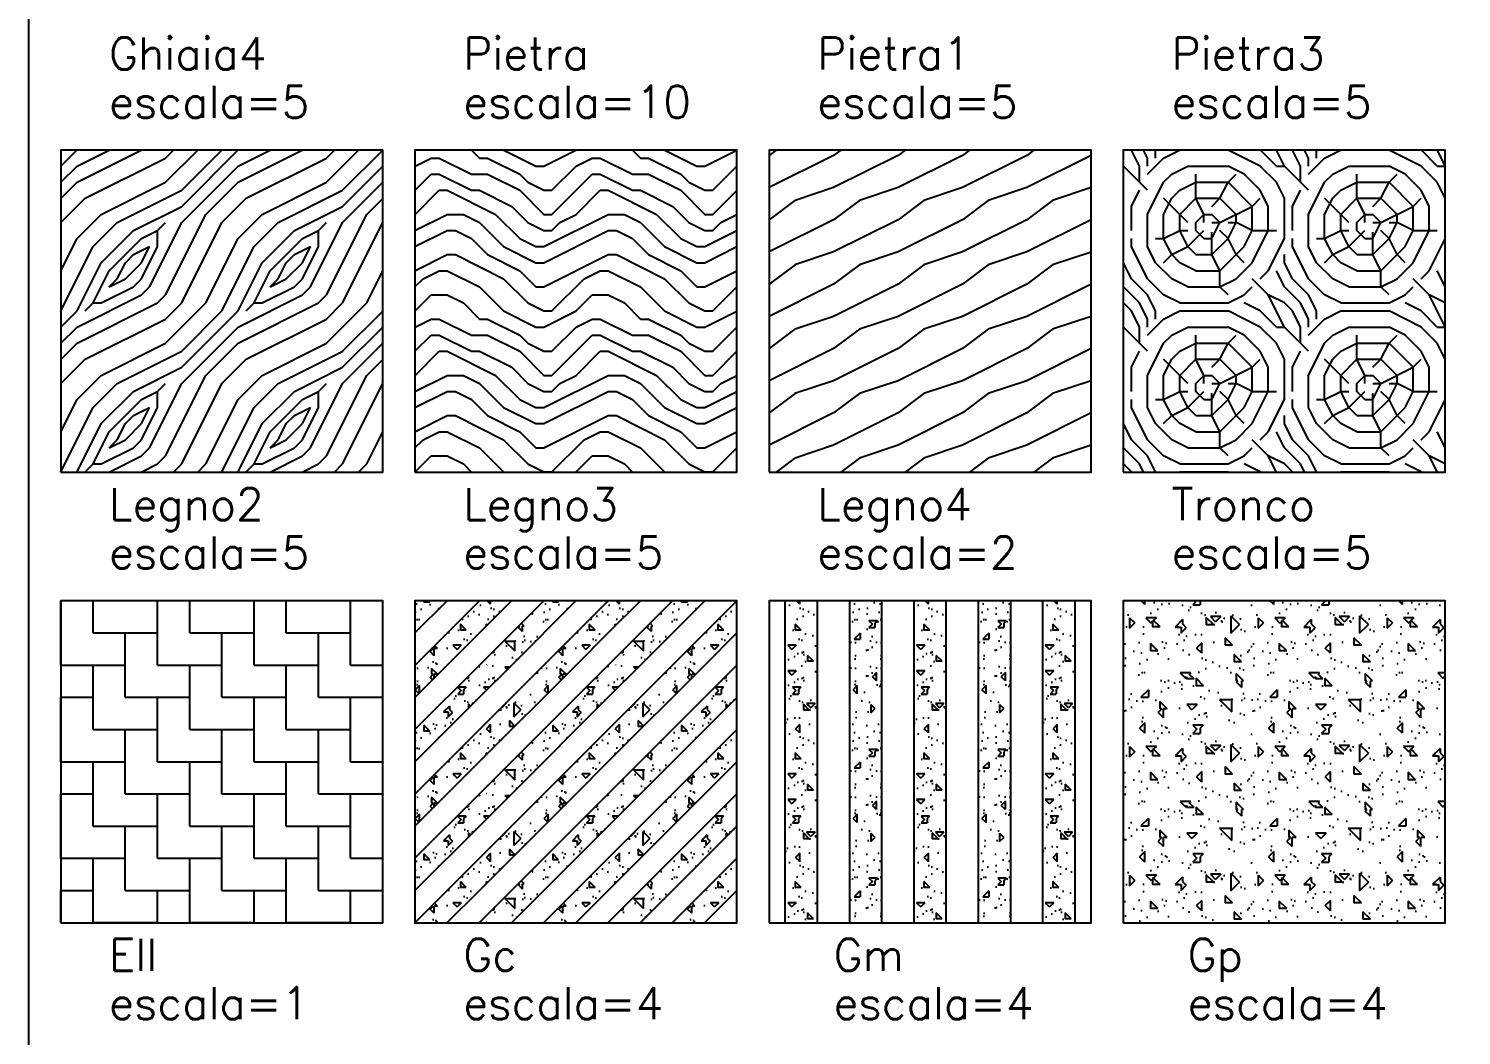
# Model space of a CAD drawing. Header units: inches. Extents: x -1 to 462, y -162 to 137.
# Drawn here: x 241 to 285.5, y -91.5 to -60.23 of the extents above; entities that cross this region are included whole.
import ezdxf

# ---------------------------------------------------------------- set-up
doc = ezdxf.new("R2010")
doc.units = ezdxf.units.IN
doc.header["$MEASUREMENT"] = 0
doc.layers.add('FORMATO', color=7, linetype='Continuous', plot=False)
for name, color, linetype in [('HATCH', 7, 'Continuous'), ('RECTANGLE', 7, 'Continuous'), ('TEXT', 5, 'Continuous')]:
    doc.layers.add(name, color=color, linetype=linetype)
doc.styles.add('nr', font='simplex.shx')

msp = doc.modelspace()

# ---------------------------------------------------------------- hatches: boundary and pattern name
at = {"layer": 'HATCH'}
h = msp.add_hatch(dxfattribs=at)
h.set_pattern_fill('LEGNO2', color=256, scale=5, style=0, pattern_type=2)
h.set_pattern_definition([(0, (243, -73.75), (5, 5), [0.25, -4.75]), (90, (245, -72), (-5, 5), [0.5, -4.5]), (45, (244, -72.5), (6e-16, 5), [0.3535, -1.0605, 0.3535, -0.707, 2.475, -2.12157]), (45, (242.75, -74), (6e-16, 5), [0.35355, -0.7071, 0.35355, -5.65687]), (45, (244.5, -73.5), (6e-16, 5), [0.3535, -6.7175]), (45, (245, -73.75), (6e-16, 5), [0.3535, -6.7175]), (45, (244.25, -73.25), (6e-16, 5), [0.3535, -6.7175]), (45, (244, -73), (6e-16, 5), [0.7071, -6.364]), (45, (245.25, -69.25), (6e-16, 5), [0.7071, -6.364]), (45, (243.5, -72.75), (6e-16, 5), [1.4142, -5.6569]), (45, (243.25, -72.5), (6e-16, 5), [1.4142, -5.6569]), (45, (246.5, -71), (6e-16, 5), [1.4142, -5.6569]), (45, (243, -72), (6e-16, 5), [1.0607, -6.0104]), (45, (242, -71.25), (6e-16, 5), [1.0607, -6.0104]), (45, (242.5, -71.75), (6e-16, 5), [1.0607, -6.0104]), (45, (245.75, -70.25), (6e-16, 5), [1.7678, -5.3033]), (45, (245.25, -70), (6e-16, 5), [1.7678, -5.3033]), (45, (245.75, -71.25), (6e-16, 5), [2.4749, -4.5962]), (26.565, (243.5, -73.25), (5, 2e-09), [0.559, -10.6213]), (26.565, (244.5, -71.75), (5, 2e-09), [0.559, -10.6213]), (26.565, (244.25, -72.25), (5, 2e-09), [0.559, -10.6213]), (26.565, (243.25, -73.75), (5, 2e-09), [1.118, -10.0623]), (26.565, (244.25, -71.5), (5, 2e-09), [1.677, -9.5033]), (26.565, (243.75, -71.25), (5, 2e-09), [2.2361, -8.9443]), (26.565, (243.25, -71), (5, 2e-09), [2.2361, -8.9443]), (26.565, (242.5, -69.5), (5, 2e-09), [2.2361, -8.9443]), (26.565, (242.5, -70), (5, 2e-09), [2.7951, -8.3853]), (26.565, (242.75, -70.5), (5, 2e-09), [2.7951, -8.3853]), (63.435, (244.5, -72.5), (3e-10, 5), [0.559, -10.6213]), (63.435, (243.75, -73), (3e-10, 5), [0.559, -10.6213]), (63.435, (243, -73.75), (3e-10, 5), [1.118, -10.0623]), (63.435, (244.5, -73), (3e-10, 5), [1.118, -10.0623]), (63.435, (242.5, -74), (3e-10, 5), [1.6771, -9.5033]), (63.435, (242, -74), (3e-10, 5), [2.2361, -8.9443]), (63.435, (246.5, -73.75), (3e-10, 5), [2.2361, -8.9443]), (63.435, (244.75, -73.25), (3e-10, 5), [2.2361, -8.9443]), (63.435, (245.75, -73.75), (3e-10, 5), [2.7951, -8.3853]), (63.435, (245.25, -73.5), (3e-10, 5), [2.7951, -8.3853])])
h.paths.add_polyline_path([(242, -74), (252, -74), (252, -64), (242, -64)])
h = msp.add_hatch(dxfattribs=at)
h.set_pattern_fill('LEGNO3', color=256, scale=5, style=0, pattern_type=2)
h.set_pattern_definition([(0, (257, -74), (5, 5), [0.25, -4.75]), (0, (253.5, -73.5), (5, 5), [0.5, -4.5]), (0, (256.75, -73.25), (5, 5), [0.25, -4.75]), (0, (253.75, -72.75), (5, 5), [0.25, -4.75]), (0, (256.75, -72.5), (5, 5), [0.25, -4.75]), (0, (254, -72.25), (5, 5), [0.25, -4.75]), (0, (256.75, -72), (5, 5), [0.25, -4.75]), (0, (254, -71.5), (5, 5), [0.25, -2.75, 0.25, -1.75]), (0, (254, -71), (5, 5), [0.5, -2.5, 0.25, -1.75]), (0, (253.75, -70.25), (5, 5), [0.25, -0.75, 0.25, -2, 0.25, -1.5]), (0, (253.5, -69.75), (5, 5), [0.25, -1, 0.5, -3.25]), (0, (256.75, -69.5), (5, 5), [0.25, -4.75]), (0, (253.5, -69.25), (5, 5), [0.25, -1.25, 0.25, -3.25]), (45, (253, -74), (6e-16, 5), [0.7071, -6.364]), (45, (257.25, -74), (6e-16, 5), [1.4142, -5.6569]), (45, (257.25, -71.5), (6e-16, 5), [0.3535, -6.7175]), (45, (253, -71), (6e-16, 5), [1.0607, -6.0104]), (45, (257.25, -71), (6e-16, 5), [1.7678, -5.3033]), (45, (257.25, -70.25), (6e-16, 5), [1.0607, -6.0104]), (315, (256.25, -69.75), (5, -1e-15), [0.3535, -6.7175]), (315, (254.5, -73.75), (5, -1e-15), [0.7071, -6.364]), (315, (254.75, -71.75), (5, -1e-15), [0.7071, -6.364]), (315, (256.25, -72.75), (5, -1e-15), [0.7071, -6.364]), (315, (256, -70.75), (5, -1e-15), [0.7071, -6.364]), (315, (256.25, -70.25), (5, -1e-15), [1.0607, -6.0104]), (315, (255, -73.25), (5, -1e-15), [1.0607, -6.0104]), (315, (255.75, -73), (5, -1e-15), [1.0607, -6.0104]), (315, (255, -71.25), (5, -1e-15), [1.0607, -6.0104]), (315, (255.5, -71), (5, -1e-15), [1.0607, -6.0104]), (26.565, (253.25, -73), (5, 2e-09), [0.559, -10.6213]), (26.565, (257, -73.25), (5, 2e-09), [2.2361, -8.9443]), (26.565, (257, -72.5), (5, 2e-09), [2.2361, -8.9443]), (26.565, (257, -72), (5, 2e-09), [2.23607, -3.35, 1.11805, -4.4762]), (26.565, (257.5, -71.25), (5, 2e-09), [0.559, -10.6213]), (26.565, (253, -69.5), (5, 2e-09), [0.559, -10.6213]), (26.565, (257, -69.5), (5, 2e-09), [1.118, -10.0623]), (333.435, (255.75, -74), (5, -2e-09), [1.118, -10.0623]), (333.435, (254, -72.75), (5, -2e-09), [1.118, -10.0623]), (333.435, (254, -73.5), (5, -2e-09), [0.559, -10.6213]), (333.435, (254.25, -72.25), (5, -2e-09), [1.677, -9.5033]), (333.435, (255.25, -72.25), (5, -2e-09), [1.118, -10.0623]), (333.435, (255.75, -72), (5, -2e-09), [1.118, -10.0623]), (333.435, (254.25, -71.5), (5, -2e-09), [0.559, -10.6213]), (333.435, (254.5, -71), (5, -2e-09), [0.559, -10.6213]), (333.435, (256.5, -70), (5, -2e-09), [0.559, -10.6213]), (333.435, (256.25, -71.75), (5, -2e-09), [0.559, -10.6213]), (333.435, (254, -70.25), (5, -2e-09), [1.677, -9.5033]), (333.435, (253.75, -69.75), (5, -2e-09), [1.118, -10.0623]), (333.435, (256.5, -71.25), (5, -2e-09), [0.559, -5.031, 0.559, -5.03134]), (333.435, (255, -70.25), (5, -2e-09), [1.118, -10.0623]), (333.435, (255.25, -69.75), (5, -2e-09), [1.118, -10.0623]), (333.435, (253.75, -69.25), (5, -2e-09), [1.118, -10.0623]), (333.435, (255.25, -69.25), (5, -2e-09), [1.118, -10.0623])])
h.paths.add_polyline_path([(253, -74), (263, -74), (263, -64), (253, -64)])
h = msp.add_hatch(dxfattribs=at)
h.set_pattern_fill('LEGNO4', color=256, scale=2, style=0, pattern_type=2)
h.set_pattern_definition([(216.87, (264.8, -71.56765), (6, 4), [1, -9]), (206.565, (266, -72.16765), (-2, -2), [2.23607, -2.23607]), (198.435, (266, -73.16765), (-4, -1.999997), [1.26491, -5.05964])])
h.paths.add_polyline_path([(264, -74), (274, -74), (274, -64), (264, -64)])
h = msp.add_hatch(dxfattribs=at)
h.set_pattern_fill('TRONCO', color=256, scale=5, style=0, pattern_type=2)
h.set_pattern_definition([(0, (276.75, -74), (5, 5), [1.5, -3.5]), (0, (276.75, -73.75), (5, 5), [1.5, -3.5]), (0, (277, -73.25), (5, 5), [1, -4]), (0, (277.25, -72.75), (5, 5), [0.75, -4.25]), (0, (277.25, -72.25), (5, 5), [0.5, -4.5]), (0, (276, -71.75), (5, 5), [0.25, -1.25, 0.25, -3.25]), (0, (276.75, -71.5), (5, 5), [0.25, -2, 0.75, -2]), (0, (277.75, -71.25), (5, 5), [0.25, -0.25, 0.25, -4.25]), (0, (277.5, -71), (5, 5), [0.25, -4.75]), (0, (277.25, -70.5), (5, 5), [0.75, -4.25]), (0, (277.25, -70), (5, 5), [1, -4]), (0, (277, -69.5), (5, 5), [1.25, -1.5, 0.25, -2]), (90, (275, -72.5), (-5, 5), [0.25, -0.5, 1.25, -3]), (90, (275.25, -72), (-5, 5), [0.25, -0.25, 0.75, -3.75]), (90, (275.5, -70), (-5, 5), [0.5, -4.5]), (90, (275.75, -72), (-5, 5), [1, -1.5, 0.25, -2.25]), (90, (276, -69.25), (-5, 5), [0.25, -4.75]), (90, (276.25, -71.75), (-5, 5), [0.75, -4.25]), (90, (276.75, -71.5), (-5, 5), [0.5, -4.5]), (90, (277.25, -71.5), (-5, 5), [0.25, -0.75, 0.75, -3.25]), (90, (277.5, -71.25), (-5, 5), [0.25, -4.75]), (90, (277.75, -72.25), (-5, 5), [0.7, -4.3]), (90, (278, -73.25), (-5, 5), [0.5, -4.5]), (90, (278.5, -71.25), (-5, 5), [0.25, -4.75]), (90, (279, -71.5), (-5, 5), [0.75, -4.25]), (90, (279.5, -71.5), (-5, 5), [0.75, -4.25]), (45, (278.75, -73.5), (6e-16, 5), [0.35355, -0.35355, 0.35355, -6.0104]), (45, (277.75, -72.25), (6e-16, 5), [0.7071, -6.364]), (45, (275.75, -69.75), (6e-16, 5), [0.7071, -6.364]), (45, (276.75, -71), (6e-16, 5), [0.7071, -6.364]), (45, (277, -72), (6e-16, 5), [0.7071, -6.364]), (45, (278.5, -73), (6e-16, 5), [0.7071, -6.364]), (45, (278, -72.75), (6e-16, 5), [1.0607, -6.0104]), (45, (276.5, -70.5), (6e-16, 5), [0.3535, -6.7175]), (45, (276.25, -70), (6e-16, 5), [0.3535, -6.7175]), (45, (278.25, -70), (6e-16, 5), [0.3535, -6.7175]), (45, (276.25, -72.5), (6e-16, 5), [0.3535, -6.7175]), (45, (279, -70.75), (6e-16, 5), [0.3535, -6.7175]), (45, (277.25, -71.25), (6e-16, 5), [0.3535, -6.7175]), (45, (277.75, -70.75), (6e-16, 5), [0.3535, -6.7175]), (135, (277.5, -71.75), (-5, 6e-16), [0.35355, -0.35355, 1.06066, -5.3033]), (135, (278.25, -71.75), (-5, 6e-16), [0.3535, -6.7175]), (135, (278.25, -73.5), (-5, 6e-16), [0.3535, -6.7175]), (135, (277.25, -72.25), (-5, 6e-16), [0.3535, -6.7175]), (135, (278, -71.25), (-5, 6e-16), [0.3535, -6.7175]), (135, (276.75, -72.5), (-5, 6e-16), [0.3535, -6.7175]), (135, (278.75, -72.5), (-5, 6e-16), [0.3535, -6.7175]), (135, (275.25, -74), (-5, 6e-16), [0.3535, -6.7175]), (135, (275.5, -73.75), (-5, 6e-16), [0.7071, -6.364]), (135, (275.75, -73.5), (-5, 6e-16), [0.7071, -6.364]), (135, (276.25, -73.5), (-5, 6e-16), [0.7071, -6.364]), (135, (276.5, -73), (-5, 6e-16), [0.7071, -6.364]), (135, (278.5, -71), (-5, 6e-16), [0.7071, -6.364]), (135, (279.5, -73.5), (-5, 6e-16), [0.7071, -6.364]), (135, (279.75, -69.5), (-5, 6e-16), [0.7071, -6.364]), (135, (279.75, -70), (-5, 6e-16), [0.7071, -6.364]), (135, (279.25, -70.25), (-5, 6e-16), [0.7071, -6.364]), (135, (275.75, -70.25), (-5, 6e-16), [1.0607, -6.0104]), (135, (279, -70.75), (-5, 6e-16), [1.0607, -6.0104]), (26.565, (276.25, -69.25), (5, 2e-09), [0.559, -10.6213]), (26.565, (276.25, -71.75), (5, 2e-09), [0.559, -10.6213]), (26.565, (276.75, -70.25), (5, 2e-09), [0.559, -10.6213]), (26.565, (278.25, -73.75), (5, 2e-09), [0.559, -10.6213]), (26.565, (278, -73.25), (5, 2e-09), [0.559, -10.6213]), (26.565, (276.5, -72.25), (5, 2e-09), [0.559, -10.6213]), (26.565, (276.5, -69.75), (5, 2e-09), [0.559, -10.6213]), (26.565, (278, -71.25), (5, 2e-09), [1.118, -10.0623]), (63.435, (278, -70.5), (3e-10, 5), [0.559, -10.6213]), (63.435, (278.75, -72), (3e-10, 5), [0.559, -10.6213]), (63.435, (276.25, -71), (3e-10, 5), [0.559, -10.6213]), (63.435, (275.25, -70.75), (3e-10, 5), [0.559, -10.6213]), (63.435, (278.25, -71.75), (3e-10, 5), [0.559, -10.6213]), (63.435, (277.75, -71.75), (3e-10, 5), [0.559, -10.6213]), (63.435, (275.75, -71), (3e-10, 5), [1.118, -10.0623]), (63.435, (279.5, -72.75), (3e-10, 5), [1.118, -10.0623]), (63.435, (279, -72.5), (3e-10, 5), [1.118, -10.0623]), (116.565, (275, -73.25), (-2e-09, 5), [0.559, -10.6213]), (116.565, (275, -70.5), (-2e-09, 5), [0.559, -10.6213]), (116.565, (276, -74), (-2e-09, 5), [0.559, -10.6213]), (116.565, (275.5, -69.5), (-2e-09, 5), [0.559, -10.6213]), (116.565, (276, -72.5), (-2e-09, 5), [0.559, -10.6213]), (116.565, (277, -72), (-2e-09, 5), [0.559, -10.6213]), (116.565, (277.5, -71), (-2e-09, 5), [0.559, -10.6213]), (116.565, (275.25, -73), (2e-06, 5), [0.559, -10.6213]), (116.565, (276.5, -72.25), (-2e-09, 5), [0.559, -10.6213]), (116.565, (278, -72.75), (-2e-09, 5), [0.559, -10.6213]), (116.565, (278.5, -72.25), (-2e-09, 5), [0.559, -10.6213]), (116.565, (279.5, -70.75), (-2e-09, 5), [0.559, -10.6213]), (116.565, (275.75, -69.25), (-2e-09, 5), [0.559, -10.6213]), (116.565, (275, -69.5), (-2e-09, 5), [1.118, -10.0623]), (116.565, (275.75, -73), (-2e-09, 5), [1.118, -10.0623]), (153.435, (275, -73.75), (-5, 3e-10), [0.559, -10.6213]), (153.435, (279.25, -74), (-5, 3e-10), [0.559, -10.6213]), (153.435, (279, -71.5), (-5, 3e-10), [0.559, -10.6213]), (153.435, (277, -73.25), (-5, 3e-10), [0.559, -10.6213]), (153.435, (276.75, -73.75), (-5, 3e-10), [0.559, -10.6213]), (153.435, (277.25, -72.75), (-5, 3e-10), [0.559, -10.6213]), (153.435, (278.75, -69.75), (-5, 3e-10), [0.559, -10.6213]), (153.435, (279.25, -69.5), (-5, 3e-10), [1.118, -10.0623])])
h.paths.add_polyline_path([(275, -74), (285, -74), (285, -64), (275, -64)])
h = msp.add_hatch(dxfattribs=at)
h.set_pattern_fill('ELL', color=256, style=0, pattern_type=2)
h.set_pattern_definition([(90, (320, -59), (-1, 2), [2, -1]), (0, (320, -59), (1, 1), [2, -1])])
h.paths.add_polyline_path([(252, -78), (242, -78), (242, -88), (252, -88)])
h = msp.add_hatch(dxfattribs=at)
h.set_pattern_fill('GC', color=256, scale=4, style=0, pattern_type=2)
h.set_pattern_definition([(45, (344.071, -33.608), (0, 4), [0.30698, -5.34988]), (270, (344.071, -33.174), (4, -7e-16), [0.43413, -3.56587]), (315, (344.071, -33.1738), (4, -9e-16), [0.30698, -5.34988]), (135, (344.3413, -34.9588), (-4, 0), [0.18418, -5.47267]), (90, (344.3413, -34.9588), (-4, 2e-16), [0.16629, -3.83371]), (180, (344.247, -34.7925), (-5e-16, -4), [0.03961, -3.96039]), (225, (344.247, -34.7925), (-4e-16, -4), [0.05098, -5.60587]), (180, (344.3884, -34.7925), (-5e-16, -4), [0.04712, -3.95288]), (135, (344.3884, -34.7925), (-4, 0), [0.12794, -5.52892]), (180, (346.5904, -34.9116), (-5e-16, -4), [0.18418, -3.81582]), (270, (346.4062, -34.7274), (4, -7e-16), [0.18418, -3.81582]), (270, (343.2062, -34.7274), (4, -7e-16), [0.06638, -3.93362]), (135, (346.5904, -34.9116), (-4, 0), [0.26048, -5.39638]), (135, (343.2394, -34.7606), (-4, 0), [0.04693, -5.60992]), (135, (346.723, -33.277), (-4, 0), [0.08936, -5.56749]), (135, (343.644, -33.398), (-4, 0), [0.02969, -5.62716]), (270, (346.6598, -33.214), (4, -7e-16), [0.12639, -3.87361]), (180, (343.644, -33.398), (-5e-16, -4), [0.04198, -3.95802]), (90, (343.347, -34.107), (-4, 2e-16), [0.26048, -3.73952]), (135, (343.347, -34.107), (-4, 0), [0.18418, -5.47267]), (225, (343.347, -33.8466), (-4e-16, -4), [0.18418, -5.47267]), (225, (343.2272, -35.9948), (-4e-16, -4), [0.00732, -5.64953]), (225, (346.4272, -32.7948), (-4e-16, -4), [0.14727, -5.50958]), (270, (346.5072, -32.766), (4, -7e-16), [0.13316, -3.86684]), (0, (346.323, -32.899), (0, 4), [0.18418, -3.81582]), (315, (346.3225, -32.69), (4, -9e-16), [0.1481, -5.50875]), (315, (343.1225, -32.69), (4, -9e-16), [0.13255, -5.5243]), (225, (346.583, -32.69), (-4e-16, -4), [0.10706, -5.5498]), (180, (346.583, -32.69), (-5e-16, -4), [0.26048, -3.73952]), (180, (343.31, -32.69), (-5e-16, -4), [0.18746, -3.81254]), (180, (345.5585, -32.2857), (-5e-16, -4), [0.05117, -3.94883]), (180, (345.5585, -35.4857), (-5e-16, -4), [0.04417, -3.95583]), (90, (345.594, -32.406), (-4, 2e-16), [0.12024, -3.87976]), (90, (345.594, -35.7106), (-4, 2e-16), [0.22489, -3.77511]), (135, (345.5417, -32.4583), (-4, 0), [0.11018, -5.54667]), (135, (345.594, -35.7106), (-4, 0), [0.18418, -5.47267]), (225, (345.5585, -35.4857), (-4e-16, -4), [0.13386, -5.523]), (225, (345.5585, -32.2857), (-4e-16, -4), [0.13386, -5.523]), (270, (345.5073, -32.1015), (4, -7e-16), [0.18418, -3.81582]), (180, (345.6915, -32.2857), (-5e-16, -4), [0.09743, -3.90257]), (180, (345.6915, -35.4857), (-5e-16, -4), [0.09743, -3.90257]), (135, (345.6915, -32.2857), (-4, 0), [0.26048, -5.39638]), (135, (345.6915, -35.4857), (-4, 0), [0.1253, -5.53156]), (225, (345.1347, -32.6344), (-4e-16, -4), [0.18418, -5.47267]), (135, (345.12, -32.88), (-4, 0), [0.16328, -5.49358]), (135, (345.0398, -36), (-4, 0), [0.02811, -5.62875]), (90, (345.1347, -32.8653), (-4, 2e-16), [0.23091, -3.76909]), (135, (345.4578, -34.0486), (-4, 0), [0.26048, -5.39638]), (180, (345.4578, -34.0486), (-5e-16, -4), [0.18418, -3.81582]), (270, (345.2736, -33.8644), (4, -7e-16), [0.18418, -3.81582]), (270, (344.753, -33.2225), (4, -7e-16), [0.02429, -3.97571]), (315, (344.7532, -33.2225), (4, -9e-16), [0.01717, -5.63968]), (225, (346.0688, -33.2713), (-4e-16, -4), [0.26048, -5.39638]), (270, (346.0688, -33.2713), (4, -7e-16), [0.10706, -3.89294]), (0, (345.8846, -33.4554), (0, 4), [0.1481, -3.8519]), (45, (346.0327, -33.6027), (0, 4), [0.18418, -5.47267]), (315, (346.0688, -33.3783), (4, -9e-16), [0.13316, -5.5237]), (270, (346.0327, -33.4554), (4, -7e-16), [0.14727, -3.85273]), (270, (343.9294, -33.723), (4, -7e-16), [0.18418, -3.81582]), (180, (344.093, -33.907), (-5e-16, -4), [0.16353, -3.83647]), (135, (344.1032, -33.8968), (-4, 0), [0.24586, -5.411]), (225, (343.8222, -33.1957), (-4e-16, -4), [0.18418, -5.47267]), (315, (346.7617, -33.1957), (4, -9e-16), [0.03012, -5.62673]), (315, (343.683, -33.317), (4, -9e-16), [0.01264, -5.64421]), (180, (346.8043, -33.1957), (-5e-16, -4), [0.0426, -3.9574]), (180, (343.8222, -33.1957), (-5e-16, -4), [0.01788, -3.98212]), (180, (346.435, -35.3808), (-5e-16, -4), [0.26048, -3.73952]), (315, (346.1747, -35.3808), (4, -9e-16), [0.18418, -5.47267]), (225, (346.4352, -35.3808), (-4e-16, -4), [0.18418, -5.47267]), (0, (346.987, -32.055), (0, 4), [0.01286, -3.98714]), (0, (343.787, -32.055), (0, 4), [0.15801, -3.84199]), (0, (343.787, -35.255), (0, 4), [0.30698, -3.69302]), (315, (346.9871, -32.0549), (4, -9e-16), [0.01818, -5.63868]), (315, (343.7871, -32.0549), (4, -9e-16), [0.11172, -5.54513]), (315, (343.7871, -35.2549), (4, -9e-16), [0.43413, -5.22273]), (90, (344.094, -35.562), (-4, 2e-16), [0.30698, -3.69302]), (0, (343.4502, -34.268), (0, 4), [0, -4]), (0, (343.3615, -34.231), (0, 4), [0, -4]), (0, (345.664, -33.8593), (0, 4), [0, -4]), (0, (345.5753, -33.8226), (0, 4), [0, -4]), (0, (344.314, -35.5996), (0, 4), [0, -4]), (0, (343.8353, -35.401), (0, 4), [0, -4]), (0, (343.4166, -32.028), (0, 4), [0, -4]), (0, (346.6166, -35.228), (0, 4), [0, -4]), (0, (346.528, -35.191), (0, 4), [0, -4]), (0, (346.049, -34.9927), (0, 4), [0, -4]), (0, (345.0627, -34.584), (0, 4), [0, -4]), (0, (344.644, -34.4108), (0, 4), [0, -4]), (0, (344.4197, -33.5564), (0, 4), [0, -4]), (0, (344.331, -33.5196), (0, 4), [0, -4]), (0, (343.852, -33.3212), (0, 4), [0, -4]), (0, (346.6334, -33.148), (0, 4), [0, -4]), (0, (346.5447, -33.111), (0, 4), [0, -4]), (0, (345.647, -35.9393), (0, 4), [0, -4]), (0, (345.5585, -35.9026), (0, 4), [0, -4]), (0, (345.0795, -32.504), (0, 4), [0, -4]), (0, (345.7236, -34.2456), (0, 4), [0, -4]), (0, (345.0488, -34.096), (0, 4), [0, -4]), (0, (343.6466, -33.8345), (0, 4), [0, -4]), (0, (346.1717, -33.685), (0, 4), [0, -4]), (0, (345.9843, -33.6434), (0, 4), [0, -4]), (0, (346.9896, -34.4263), (0, 4), [0, -4]), (0, (344.5974, -35.2653), (0, 4), [0, -4]), (0, (344.41, -35.2238), (0, 4), [0, -4]), (0, (346.729, -35.0285), (0, 4), [0, -4]), (0, (344.9856, -34.642), (0, 4), [0, -4]), (0, (344.1492, -35.826), (0, 4), [0, -4]), (0, (346.6744, -32.4764), (0, 4), [0, -4]), (0, (343.4744, -32.4764), (0, 4), [0, -4]), (0, (343.4744, -35.6764), (0, 4), [0, -4]), (0, (343.287, -32.435), (0, 4), [0, -4]), (0, (344.931, -32.09), (0, 4), [0, -4]), (0, (344.7437, -35.2483), (0, 4), [0, -4]), (0, (343.9073, -33.2323), (0, 4), [0, -4]), (0, (346.2263, -33.037), (0, 4), [0, -4]), (0, (346.6497, -34.481), (0, 4), [0, -4]), (0, (343.4497, -34.481), (0, 4), [0, -4]), (0, (346.471, -34.574), (0, 4), [0, -4]), (0, (343.271, -34.574), (0, 4), [0, -4]), (0, (345.0795, -32.0983), (0, 4), [0, -4]), (0, (344.8, -32.2437), (0, 4), [0, -4]), (0, (344.3858, -35.105), (0, 4), [0, -4]), (0, (344.1065, -35.2503), (0, 4), [0, -4]), (0, (346.661, -32.3863), (0, 4), [0, -4]), (0, (343.461, -32.3863), (0, 4), [0, -4]), (0, (343.461, -35.5863), (0, 4), [0, -4]), (0, (343.1817, -32.5317), (0, 4), [0, -4]), (0, (343.003, -32.625), (0, 4), [0, -4]), (0, (344.5845, -32.9128), (0, 4), [0, -4]), (0, (344.118, -33.1557), (0, 4), [0, -4]), (0, (343.8385, -33.301), (0, 4), [0, -4]), (0, (343.6597, -33.394), (0, 4), [0, -4]), (0, (346.1138, -33.7825), (0, 4), [0, -4]), (0, (345.935, -33.8756), (0, 4), [0, -4]), (0, (345.4683, -34.1185), (0, 4), [0, -4]), (0, (345.189, -34.264), (0, 4), [0, -4]), (0, (345.01, -34.357), (0, 4), [0, -4]), (0, (345.128, -34.5878), (0, 4), [0, -4]), (0, (344.7926, -35.114), (0, 4), [0, -4]), (0, (345.4036, -32.0748), (0, 4), [0, -4]), (0, (345.0684, -32.601), (0, 4), [0, -4]), (0, (344.7176, -33.1516), (0, 4), [0, -4]), (0, (346.3438, -34.919), (0, 4), [0, -4]), (0, (345.993, -35.4695), (0, 4), [0, -4]), (0, (345.6794, -35.9618), (0, 4), [0, -4]), (0, (346.6196, -32.406), (0, 4), [0, -4]), (0, (343.4196, -32.406), (0, 4), [0, -4]), (0, (343.4196, -35.606), (0, 4), [0, -4]), (0, (346.269, -32.9565), (0, 4), [0, -4]), (0, (345.9552, -33.449), (0, 4), [0, -4]), (0, (345.62, -33.975), (0, 4), [0, -4]), (0, (344.3443, -35.2744), (0, 4), [0, -4]), (0, (344.0306, -35.7667), (0, 4), [0, -4]), (0, (346.8954, -33.093), (0, 4), [0, -4]), (0, (343.031, -34.136), (0, 4), [0, -4]), (0, (344.3064, -33.2537), (0, 4), [0, -4]), (0, (346.8204, -34.3305), (0, 4), [0, -4]), (0, (343.6204, -34.3305), (0, 4), [0, -4]), (45, (343, -36), (0, 4), [5.65686, 0]), (45, (344, -36), (0, 4), [4.24264, -1.41421]), (45, (345, -36), (0, 4), [2.82843, -2.82843]), (45, (346, -36), (0, 4), [1.41421, -4.24264]), (45, (343, -33), (0, 4), [1.41421, -4.24264]), (45, (343, -34), (0, 4), [2.82843, -2.82843]), (45, (343, -35), (0, 4), [4.24264, -1.41421])])
h.paths.add_polyline_path([(253, -78), (253, -88), (263, -88), (263, -78)])
h = msp.add_hatch(dxfattribs=at)
h.set_pattern_fill('GM', color=256, scale=4, style=0, pattern_type=2)
h.set_pattern_definition([(0, (335.3506, -32.6148), (0, 4), [0, -4]), (0, (335.4393, -32.6515), (0, 4), [0, -4]), (225, (335.336, -32.2303), (-4e-16, -4), [0.18418, -5.47267]), (135, (335.336, -32.4908), (-4, 0), [0.18418, -5.47267]), (90, (335.336, -32.4908), (-4, 2e-16), [0.26048, -3.73952]), (0, (337.1273, -35.8892), (0, 4), [0, -4]), (135, (337.374, -35.882), (-4, 0), [0.26048, -5.39638]), (270, (337.1897, -35.6977), (4, -7e-16), [0.18418, -3.81582]), (180, (337.374, -35.882), (-5e-16, -4), [0.18418, -3.81582]), (0, (335.0444, -34.889), (0, 4), [0, -4]), (180, (335.3585, -34.6227), (-5e-16, -4), [0.26048, -3.73952]), (225, (335.3584, -34.6227), (-4e-16, -4), [0.10706, -5.5498]), (315, (335.098, -34.6227), (4, -9e-16), [0.1481, -5.50875]), (0, (335.0986, -34.8315), (0, 4), [0.18418, -3.81582]), (270, (335.2827, -34.6984), (4, -7e-16), [0.13316, -3.86684]), (225, (335.2027, -34.7274), (-4e-16, -4), [0.14727, -5.50958]), (180, (336.9904, -34.9116), (-5e-16, -4), [0.18418, -3.81582]), (270, (336.8062, -34.7274), (4, -7e-16), [0.18418, -3.81582]), (135, (336.9904, -34.9116), (-4, 0), [0.26048, -5.39638]), (135, (337.244, -33.398), (-4, 0), [0.26048, -5.39638]), (270, (337.0598, -33.214), (4, -7e-16), [0.18418, -3.81582]), (180, (337.244, -33.398), (-5e-16, -4), [0.18418, -3.81582]), (90, (336.947, -34.107), (-4, 2e-16), [0.26048, -3.73952]), (135, (336.947, -34.107), (-4, 0), [0.18418, -5.47267]), (225, (336.947, -33.8466), (-4e-16, -4), [0.18418, -5.47267]), (225, (336.8272, -32.7948), (-4e-16, -4), [0.14727, -5.50958]), (270, (336.9072, -32.766), (4, -7e-16), [0.13316, -3.86684]), (0, (336.723, -32.899), (0, 4), [0.18418, -3.81582]), (315, (336.7225, -32.69), (4, -9e-16), [0.1481, -5.50875]), (225, (336.983, -32.69), (-4e-16, -4), [0.10706, -5.5498]), (180, (336.983, -32.69), (-5e-16, -4), [0.26048, -3.73952]), (0, (338.6363, -35.1968), (0, 4), [0.18418, -3.81582]), (270, (338.8205, -35.0126), (4, -7e-16), [0.18418, -3.81582]), (225, (338.8205, -35.0126), (-4e-16, -4), [0.26048, -5.39638]), (225, (338.7347, -32.6344), (-4e-16, -4), [0.18418, -5.47267]), (135, (338.7347, -32.895), (-4, 0), [0.18418, -5.47267]), (90, (338.7347, -32.895), (-4, 2e-16), [0.26048, -3.73952]), (270, (335.153, -33.2225), (4, -7e-16), [0.26048, -3.73952]), (315, (335.1532, -33.2225), (4, -9e-16), [0.18418, -5.47267]), (45, (335.1532, -33.483), (0, 4), [0.18418, -5.47267]), (225, (337.4222, -33.1957), (-4e-16, -4), [0.18418, -5.47267]), (315, (337.1617, -33.1957), (4, -9e-16), [0.18418, -5.47267]), (180, (337.422, -33.1957), (-5e-16, -4), [0.26048, -3.73952]), (180, (336.835, -32.1808), (-5e-16, -4), [0.26048, -3.73952]), (180, (336.835, -35.3808), (-5e-16, -4), [0.26048, -3.73952]), (315, (336.5747, -32.1808), (4, -9e-16), [0.18418, -5.47267]), (315, (336.5747, -35.3808), (4, -9e-16), [0.18418, -5.47267]), (225, (336.8352, -35.3808), (-4e-16, -4), [0.18418, -5.47267]), (225, (336.8352, -32.1808), (-4e-16, -4), [0.18418, -5.47267]), (0, (337.0502, -34.268), (0, 4), [0, -4]), (0, (336.9615, -34.231), (0, 4), [0, -4]), (0, (338.6963, -33.6242), (0, 4), [0, -4]), (0, (335.4963, -33.6242), (0, 4), [0, -4]), (0, (335.0777, -33.451), (0, 4), [0, -4]), (0, (337.4353, -32.201), (0, 4), [0, -4]), (0, (337.4353, -35.401), (0, 4), [0, -4]), (0, (337.0166, -32.028), (0, 4), [0, -4]), (0, (337.0166, -35.228), (0, 4), [0, -4]), (0, (336.928, -35.191), (0, 4), [0, -4]), (0, (338.6627, -34.584), (0, 4), [0, -4]), (0, (335.4627, -34.584), (0, 4), [0, -4]), (0, (335.044, -34.4108), (0, 4), [0, -4]), (0, (337.452, -33.3212), (0, 4), [0, -4]), (0, (337.0334, -33.148), (0, 4), [0, -4]), (0, (336.9447, -33.111), (0, 4), [0, -4]), (0, (338.6795, -32.504), (0, 4), [0, -4]), (0, (335.4795, -32.504), (0, 4), [0, -4]), (0, (338.6795, -35.704), (0, 4), [0, -4]), (0, (335.4795, -35.704), (0, 4), [0, -4]), (0, (335.061, -32.3308), (0, 4), [0, -4]), (0, (335.061, -35.5308), (0, 4), [0, -4]), (0, (338.6488, -34.096), (0, 4), [0, -4]), (0, (335.4488, -34.096), (0, 4), [0, -4]), (0, (335.2613, -34.0544), (0, 4), [0, -4]), (0, (337.2466, -33.8345), (0, 4), [0, -4]), (0, (336.5717, -33.685), (0, 4), [0, -4]), (0, (338.7033, -33.448), (0, 4), [0, -4]), (0, (335.0496, -34.2297), (0, 4), [0, -4]), (0, (337.3896, -34.4263), (0, 4), [0, -4]), (0, (337.129, -35.0285), (0, 4), [0, -4]), (0, (338.5856, -34.642), (0, 4), [0, -4]), (0, (335.3856, -34.642), (0, 4), [0, -4]), (0, (337.0744, -32.4764), (0, 4), [0, -4]), (0, (337.0744, -35.6764), (0, 4), [0, -4]), (0, (336.887, -32.435), (0, 4), [0, -4]), (0, (336.887, -35.635), (0, 4), [0, -4]), (0, (338.531, -32.09), (0, 4), [0, -4]), (0, (335.331, -32.09), (0, 4), [0, -4]), (0, (338.531, -35.29), (0, 4), [0, -4]), (0, (335.331, -35.29), (0, 4), [0, -4]), (0, (335.1437, -32.0483), (0, 4), [0, -4]), (0, (335.1437, -35.2483), (0, 4), [0, -4]), (0, (336.6263, -33.037), (0, 4), [0, -4]), (0, (338.964, -32.846), (0, 4), [0, -4]), (0, (337.0497, -34.481), (0, 4), [0, -4]), (0, (336.871, -34.574), (0, 4), [0, -4]), (0, (338.6795, -32.0983), (0, 4), [0, -4]), (0, (335.4795, -32.0983), (0, 4), [0, -4]), (0, (338.6795, -35.2983), (0, 4), [0, -4]), (0, (335.4795, -35.2983), (0, 4), [0, -4]), (0, (335.2, -32.2437), (0, 4), [0, -4]), (0, (335.2, -35.4437), (0, 4), [0, -4]), (0, (335.0213, -32.337), (0, 4), [0, -4]), (0, (335.0213, -35.537), (0, 4), [0, -4]), (0, (337.061, -32.3863), (0, 4), [0, -4]), (0, (337.061, -35.5863), (0, 4), [0, -4]), (0, (336.7817, -32.5317), (0, 4), [0, -4]), (0, (336.7817, -35.7317), (0, 4), [0, -4]), (0, (336.603, -32.625), (0, 4), [0, -4]), (0, (336.603, -35.825), (0, 4), [0, -4]), (0, (338.878, -33.1062), (0, 4), [0, -4]), (0, (337.4385, -33.301), (0, 4), [0, -4]), (0, (337.2597, -33.394), (0, 4), [0, -4]), (0, (336.793, -33.637), (0, 4), [0, -4]), (0, (336.5138, -33.7825), (0, 4), [0, -4]), (0, (338.789, -34.264), (0, 4), [0, -4]), (0, (338.61, -34.357), (0, 4), [0, -4]), (0, (335.41, -34.357), (0, 4), [0, -4]), (0, (335.0327, -33.873), (0, 4), [0, -4]), (0, (338.728, -34.5878), (0, 4), [0, -4]), (0, (335.1926, -35.114), (0, 4), [0, -4]), (0, (338.6684, -32.601), (0, 4), [0, -4]), (0, (335.4684, -32.601), (0, 4), [0, -4]), (0, (338.6684, -35.801), (0, 4), [0, -4]), (0, (335.4684, -35.801), (0, 4), [0, -4]), (0, (335.1176, -33.1516), (0, 4), [0, -4]), (0, (336.7438, -34.919), (0, 4), [0, -4]), (0, (338.5934, -33.8386), (0, 4), [0, -4]), (0, (335.3934, -33.8386), (0, 4), [0, -4]), (0, (337.355, -35.0797), (0, 4), [0, -4]), (0, (337.0196, -32.406), (0, 4), [0, -4]), (0, (337.0196, -35.606), (0, 4), [0, -4]), (0, (336.669, -32.9565), (0, 4), [0, -4]), (0, (337.2954, -33.093), (0, 4), [0, -4]), (0, (336.9446, -33.6435), (0, 4), [0, -4]), (0, (336.631, -34.136), (0, 4), [0, -4]), (0, (337.2204, -34.3305), (0, 4), [0, -4]), (90, (335.5, -36), (-4, 2e-16), [4, 0]), (90, (336.5, -36), (-4, 2e-16), [4, 0]), (90, (337.5, -36), (-4, 2e-16), [4, 0]), (90, (338.5, -36), (-4, 2e-16), [4, 0])])
h.paths.add_polyline_path([(264, -88), (274, -88), (274, -78), (264, -78)])
h = msp.add_hatch(dxfattribs=at)
h.set_pattern_fill('GP', color=256, scale=4, style=0, pattern_type=2)
h.set_pattern_definition([(0, (330.9778, -35.426), (0, 4), [0, -4]), (0, (329.7755, -35.913), (0, 4), [0, -4]), (0, (330.633, -34.567), (0, 4), [0, -4]), (0, (329.0388, -35.6698), (0, 4), [0, -4]), (0, (329.4308, -35.0544), (0, 4), [0, -4]), (0, (329.8692, -34.3662), (0, 4), [0, -4]), (0, (330.2883, -33.7084), (0, 4), [0, -4]), (0, (330.6803, -33.093), (0, 4), [0, -4]), (0, (328.275, -35.469), (0, 4), [0, -4]), (0, (328.694, -34.811), (0, 4), [0, -4]), (0, (329.086, -34.1957), (0, 4), [0, -4]), (0, (329.5245, -33.5075), (0, 4), [0, -4]), (0, (329.9436, -32.8496), (0, 4), [0, -4]), (0, (330.3356, -32.2343), (0, 4), [0, -4]), (0, (327.4917, -35.2983), (0, 4), [0, -4]), (0, (327.93, -34.61), (0, 4), [0, -4]), (0, (328.3493, -33.9522), (0, 4), [0, -4]), (0, (328.7413, -33.337), (0, 4), [0, -4]), (0, (329.1797, -32.6487), (0, 4), [0, -4]), (0, (327.147, -34.4395), (0, 4), [0, -4]), (0, (327.5854, -33.7513), (0, 4), [0, -4]), (0, (328.0045, -33.0935), (0, 4), [0, -4]), (0, (328.3965, -32.478), (0, 4), [0, -4]), (0, (327.2407, -32.8926), (0, 4), [0, -4]), (0, (327.6598, -32.2347), (0, 4), [0, -4]), (0, (327.041, -35.3414), (0, 4), [0, -4]), (0, (330.6456, -35.7045), (0, 4), [0, -4]), (0, (330.869, -35.588), (0, 4), [0, -4]), (0, (327.5127, -35.9463), (0, 4), [0, -4]), (0, (327.7362, -35.83), (0, 4), [0, -4]), (0, (328.0854, -35.648), (0, 4), [0, -4]), (0, (328.6687, -35.3445), (0, 4), [0, -4]), (0, (328.8922, -35.228), (0, 4), [0, -4]), (0, (329.2413, -35.0464), (0, 4), [0, -4]), (0, (329.8246, -34.7427), (0, 4), [0, -4]), (0, (330.048, -34.6264), (0, 4), [0, -4]), (0, (330.3973, -34.4446), (0, 4), [0, -4]), (0, (330.9806, -34.141), (0, 4), [0, -4]), (0, (327.8477, -34.3828), (0, 4), [0, -4]), (0, (328.071, -34.2664), (0, 4), [0, -4]), (0, (328.4203, -34.0847), (0, 4), [0, -4]), (0, (329.0036, -33.781), (0, 4), [0, -4]), (0, (329.227, -33.6647), (0, 4), [0, -4]), (0, (329.5763, -33.483), (0, 4), [0, -4]), (0, (330.383, -33.063), (0, 4), [0, -4]), (0, (330.7322, -32.881), (0, 4), [0, -4]), (0, (327.0267, -33.421), (0, 4), [0, -4]), (0, (327.25, -33.3047), (0, 4), [0, -4]), (0, (327.5993, -33.123), (0, 4), [0, -4]), (0, (328.1826, -32.8193), (0, 4), [0, -4]), (0, (328.406, -32.703), (0, 4), [0, -4]), (0, (328.7553, -32.521), (0, 4), [0, -4]), (0, (329.3386, -32.2175), (0, 4), [0, -4]), (0, (329.562, -32.101), (0, 4), [0, -4]), (0, (327.955, -34.0573), (0, 4), [0, -4]), (0, (328.1893, -34.1093), (0, 4), [0, -4]), (0, (329.033, -34.2963), (0, 4), [0, -4]), (0, (330.134, -34.5404), (0, 4), [0, -4]), (0, (327.1796, -33.0604), (0, 4), [0, -4]), (0, (327.414, -33.1124), (0, 4), [0, -4]), (0, (329.3587, -33.5435), (0, 4), [0, -4]), (0, (329.593, -33.5955), (0, 4), [0, -4]), (0, (330.4365, -33.7825), (0, 4), [0, -4]), (0, (327.482, -32.3025), (0, 4), [0, -4]), (0, (328.5833, -32.5466), (0, 4), [0, -4]), (0, (328.8176, -32.5986), (0, 4), [0, -4]), (0, (329.661, -32.7856), (0, 4), [0, -4]), (0, (330.7624, -33.0297), (0, 4), [0, -4]), (0, (330.9967, -33.0817), (0, 4), [0, -4]), (0, (329.987, -32.033), (0, 4), [0, -4]), (0, (330.2213, -32.0848), (0, 4), [0, -4]), (0, (327.062, -35.787), (0, 4), [0, -4]), (0, (327.629, -34.81), (0, 4), [0, -4]), (0, (328.7304, -35.0542), (0, 4), [0, -4]), (0, (328.9647, -35.106), (0, 4), [0, -4]), (0, (329.808, -35.293), (0, 4), [0, -4]), (0, (330.9095, -35.5373), (0, 4), [0, -4]), (0, (327.3267, -35.568), (0, 4), [0, -4]), (0, (327.561, -35.62), (0, 4), [0, -4]), (0, (328.4045, -35.807), (0, 4), [0, -4]), (0, (327.076, -33.4135), (0, 4), [0, -4]), (0, (327.5994, -33.6302), (0, 4), [0, -4]), (0, (328.198, -33.8782), (0, 4), [0, -4]), (0, (328.309, -33.924), (0, 4), [0, -4]), (0, (328.8322, -34.141), (0, 4), [0, -4]), (0, (329.431, -34.389), (0, 4), [0, -4]), (0, (329.5418, -34.4348), (0, 4), [0, -4]), (0, (330.065, -34.6515), (0, 4), [0, -4]), (0, (330.6637, -34.8995), (0, 4), [0, -4]), (0, (330.7746, -34.9454), (0, 4), [0, -4]), (0, (327.055, -32.0134), (0, 4), [0, -4]), (0, (327.5784, -32.23), (0, 4), [0, -4]), (0, (328.177, -32.478), (0, 4), [0, -4]), (0, (328.288, -32.524), (0, 4), [0, -4]), (0, (328.8112, -32.741), (0, 4), [0, -4]), (0, (329.41, -32.989), (0, 4), [0, -4]), (0, (329.5208, -33.0347), (0, 4), [0, -4]), (0, (330.044, -33.2515), (0, 4), [0, -4]), (0, (330.6427, -33.4995), (0, 4), [0, -4]), (0, (330.7536, -33.5454), (0, 4), [0, -4]), (0, (330.6217, -32.0994), (0, 4), [0, -4]), (0, (330.7326, -32.1454), (0, 4), [0, -4]), (0, (327.097, -34.8135), (0, 4), [0, -4]), (0, (327.6204, -35.0303), (0, 4), [0, -4]), (0, (328.219, -35.2783), (0, 4), [0, -4]), (0, (328.33, -35.324), (0, 4), [0, -4]), (0, (328.8532, -35.541), (0, 4), [0, -4]), (0, (329.452, -35.789), (0, 4), [0, -4]), (0, (329.5628, -35.835), (0, 4), [0, -4]), (90, (330.3676, -33.4523), (-4, 2e-16), [0.38372, -3.61628]), (315, (329.984, -33.0686), (4, -9e-16), [0.54266, -5.1142]), (0, (329.984, -33.0686), (0, 4), [0.38372, -3.61628]), (180, (329.1952, -32.4293), (-5e-16, -4), [0.23023, -3.76977]), (135, (329.1952, -32.4293), (-4, 0), [0.20786, -5.449]), (225, (328.965, -32.3656), (-4e-16, -4), [0.0536, -5.60326]), (270, (328.965, -32.3656), (4, -7e-16), [0.06373, -3.93627]), (315, (328.7643, -32.2407), (4, -9e-16), [0.23023, -5.42662]), (225, (329.09, -32.2407), (-4e-16, -4), [0.0589, -5.59795]), (180, (329.09, -32.2407), (-5e-16, -4), [0.3256, -3.6744]), (225, (329.294, -33.226), (-4e-16, -4), [0.23023, -5.42662]), (315, (328.9683, -33.226), (4, -9e-16), [0.23023, -5.42662]), (180, (329.294, -33.226), (-5e-16, -4), [0.3256, -3.6744]), (180, (330.0278, -34.4946), (-5e-16, -4), [0.3256, -3.6744]), (315, (329.7022, -34.4946), (4, -9e-16), [0.23023, -5.42662]), (225, (330.0278, -34.4946), (-4e-16, -4), [0.23023, -5.42662]), (135, (330.392, -35.384), (-4, 0), [0.3256, -5.33126]), (180, (330.392, -35.384), (-5e-16, -4), [0.23023, -3.76977]), (270, (330.1617, -35.1537), (4, -7e-16), [0.23023, -3.76977]), (270, (328.791, -34.8193), (4, -7e-16), [0.18409, -3.81591]), (315, (328.836, -34.723), (4, -9e-16), [0.16645, -5.4904]), (45, (328.7909, -35.0034), (0, 4), [0.23023, -5.42662]), (0, (328.6057, -34.8193), (0, 4), [0.18513, -3.81487]), (270, (328.836, -34.589), (4, -7e-16), [0.13382, -3.86618]), (225, (328.836, -34.589), (-4e-16, -4), [0.3256, -5.33126]), (225, (327.9084, -34.6476), (-4e-16, -4), [0.06396, -5.5929]), (135, (328.1386, -34.815), (-4, 0), [0.28112, -5.37574]), (180, (328.1386, -34.815), (-5e-16, -4), [0.23023, -3.76977]), (270, (327.9084, -34.6476), (4, -7e-16), [0.16732, -3.83268]), (315, (327.7003, -34.53), (4, -9e-16), [0.23023, -5.42662]), (225, (328.026, -34.53), (-4e-16, -4), [0.12179, -5.53507]), (180, (328.026, -34.53), (-5e-16, -4), [0.3256, -3.6744]), (45, (327.1915, -34.8537), (0, 4), [0.23023, -5.42662]), (315, (327.1915, -34.5282), (4, -9e-16), [0.23023, -5.42662]), (270, (327.1915, -34.528), (4, -7e-16), [0.3256, -3.6744]), (270, (327.842, -35.3305), (4, -7e-16), [0.23023, -3.76977]), (180, (328.0722, -35.5607), (-5e-16, -4), [0.23023, -3.76977]), (135, (328.0722, -35.5607), (-4, 0), [0.3256, -5.33126]), (90, (327.6683, -34.1186), (-4, 2e-16), [0.3256, -3.6744]), (135, (327.6683, -34.1186), (-4, 0), [0.23023, -5.42662]), (225, (327.6683, -33.793), (-4e-16, -4), [0.23023, -5.42662]), (225, (327.7757, -32.7657), (-4e-16, -4), [0.3256, -5.33126]), (270, (327.7757, -32.7657), (4, -7e-16), [0.23023, -3.76977]), (0, (327.5454, -32.996), (0, 4), [0.23023, -3.76977]), (135, (328.3644, -33.357), (-4, 0), [0.3256, -5.33126]), (180, (328.3644, -33.357), (-5e-16, -4), [0.12179, -3.87821]), (270, (328.134, -33.127), (4, -7e-16), [0.23023, -3.76977]), (225, (328.198, -33.357), (-4e-16, -4), [0.16732, -5.48953]), (135, (328.2426, -33.6382), (-4, 0), [0.23023, -5.42662]), (90, (328.2426, -33.6382), (-4, 2e-16), [0.28112, -3.71888]), (180, (328.198, -33.357), (-5e-16, -4), [0.06396, -3.93604]), (180, (329.4787, -33.8626), (-5e-16, -4), [0.3256, -3.6744]), (225, (329.4787, -33.8626), (-4e-16, -4), [0.13382, -5.52303]), (315, (329.153, -33.8626), (4, -9e-16), [0.18513, -5.47172]), (0, (329.1538, -34.1237), (0, 4), [0.23023, -3.76977]), (270, (329.384, -33.9572), (4, -7e-16), [0.16645, -3.83355]), (225, (329.284, -33.9935), (-4e-16, -4), [0.18409, -5.47277]), (225, (329.4336, -35.3083), (-4e-16, -4), [0.23023, -5.42662]), (135, (329.4336, -35.634), (-4, 0), [0.23023, -5.42662]), (90, (329.4336, -35.634), (-4, 2e-16), [0.3256, -3.6744]), (180, (329.805, -34.7475), (-5e-16, -4), [0.23023, -3.76977]), (270, (329.5747, -34.5173), (4, -7e-16), [0.23023, -3.76977]), (135, (329.805, -34.7475), (-4, 0), [0.3256, -5.33126]), (135, (329.488, -32.6395), (-4, 0), [0.3256, -5.33126]), (270, (329.2578, -32.4093), (4, -7e-16), [0.23023, -3.76977]), (180, (329.488, -32.6395), (-5e-16, -4), [0.23023, -3.76977]), (135, (330.7355, -32.4906), (-4, 0), [0.3256, -5.33126]), (180, (330.7355, -32.4906), (-5e-16, -4), [0.0589, -3.9411]), (270, (330.5053, -32.2604), (4, -7e-16), [0.23023, -3.76977]), (225, (330.559, -32.4906), (-4e-16, -4), [0.06373, -5.59312]), (180, (330.559, -32.4906), (-5e-16, -4), [0.0536, -3.9464]), (90, (330.6766, -32.6985), (-4, 2e-16), [0.20786, -3.79214]), (135, (330.6766, -32.6985), (-4, 0), [0.23023, -5.42662]), (315, (330.3387, -34.4673), (4, -9e-16), [0.38372, -5.27314]), (270, (330.3387, -34.4673), (4, -7e-16), [0.54266, -3.45734]), (45, (330.3387, -35.01), (0, 4), [0.38372, -5.27314]), (135, (330.6723, -35.897), (-4, 0), [0.3256, -5.33126]), (270, (330.442, -35.667), (4, -7e-16), [0.23023, -3.76977]), (180, (330.6723, -35.897), (-5e-16, -4), [0.23023, -3.76977])])
h.paths.add_polyline_path([(285, -78), (275, -78), (275, -88), (285, -88)])

# ---------------------------------------------------------------- linework, layer by layer
at = {"layer": 'FORMATO'}
msp.add_lwpolyline([(241, -162), (341, -162), (341, -21), (241, -21)], close=True, dxfattribs=at)
at = {"layer": 'RECTANGLE'}
for points in [[(242, -74), (252, -74), (252, -64), (242, -64)], [(253, -74), (263, -74), (263, -64), (253, -64)], [(264, -74), (274, -74), (274, -64), (264, -64)], [(275, -74), (285, -74), (285, -64), (275, -64)], [(242, -88), (252, -88), (252, -78), (242, -78)], [(253, -88), (263, -88), (263, -78), (253, -78)], [(264, -88), (274, -88), (274, -78), (264, -78)], [(275, -88), (285, -88), (285, -78), (275, -78)]]:
    msp.add_lwpolyline(points, close=True, dxfattribs=at)

# ---------------------------------------------------------------- texts
at = {"layer": 'TEXT', "style": 'nr'}
for s, p in [('Ghiaia4', (243.5, -61.5)), ('Pietra', (254.5, -61.5)), ('Pietra1', (265.5, -61.5)), ('Pietra3', (276.5, -61.5)), ('escala=5', (243.5, -63)), ('escala=10', (254.5, -63)), ('escala=5', (265.5, -63)), ('escala=5', (276.5, -63)), ('Legno2', (243.5, -75.5)), ('Legno3', (254.5, -75.5)), ('Legno4', (265.5, -75.5)), ('Tronco', (276.5, -75.5)), ('escala=5', (243.5, -77)), ('escala=5', (254.5, -77)), ('escala=2', (265.5, -77)), ('escala=5', (276.5, -77)), ('Ell', (243.5, -89.5)), ('Gc', (254.5, -89.5)), ('Gm', (266, -89.5)), ('Gp', (277, -89.5)), ('escala=1', (243.5, -91)), ('escala=4', (254.5, -91)), ('escala=4', (266, -91)), ('escala=4', (277, -91))]:
    msp.add_text(s, height=1, dxfattribs=at).set_placement(p)

doc.saveas('drawing.dxf')
